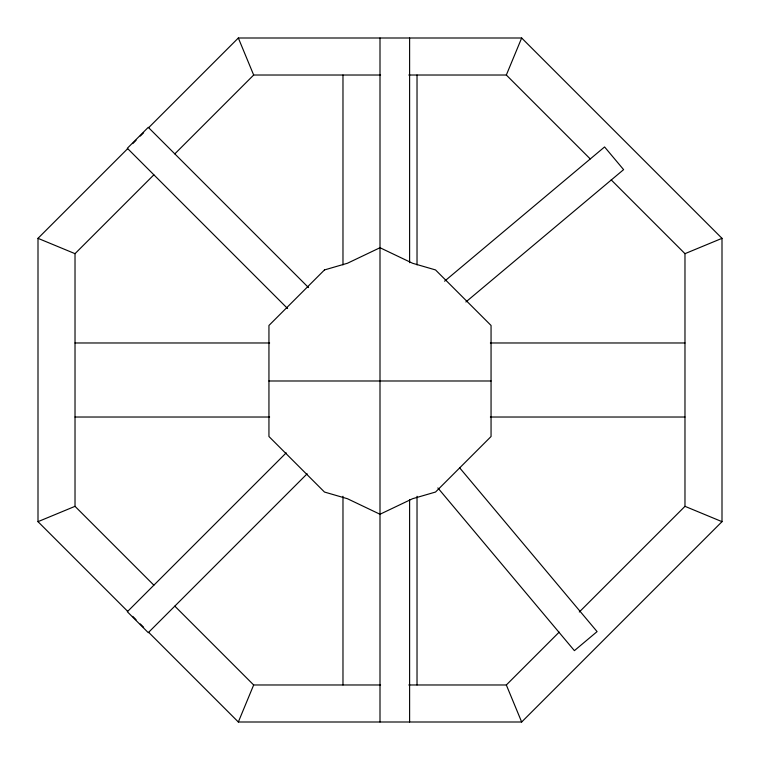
<?xml version="1.0" encoding="UTF-8"?>
<svg xmlns="http://www.w3.org/2000/svg" width="760" height="760" viewBox="0 0 760 760"><rect width="100%" height="100%" fill="white"/><g stroke="black" fill="none" stroke-linecap="round" stroke-linejoin="round"><path stroke-width="1.14" d="M148.647 632.311L238.336 722L253.669 684.978L380.589 684.978M590.207 158.897L506.331 75.021L521.664 38L238.336 38L148.647 127.689M127.689 611.353L38 521.664L38 238.336L127.689 148.647M132.725 143.621L136.078 140.268M140.268 136.078L143.621 132.725M153.862 585.172L75.021 506.331L75.021 253.669L153.862 174.828M174.828 153.862L253.669 75.021L380.589 75.021M286.206 452.855L127.328 611.733L148.266 632.672L307.144 473.793M408.794 684.978L506.331 684.978L559.17 632.139M579.3 612.009L684.978 506.331L684.978 253.669L611.173 179.864M238.336 722L521.664 722L722 521.664L722 238.336L521.664 38M444.581 281.2L604.58 146.946L623.608 169.632L465.88 301.976M38 521.664L75.021 506.331M684.978 253.669L722 238.336M408.794 75.021L506.331 75.021M75.021 342.978L269.629 342.978M490.371 342.978L684.978 342.978M268.945 380.988L491.055 380.988M75.021 417.022L269.629 417.022M490.371 417.022L684.978 417.022M38 238.336L75.021 253.669M684.978 506.331L722 521.664M308.541 287.603L148.266 127.328L127.328 148.266L287.603 308.541M174.828 606.138L253.669 684.978M132.725 616.379L136.078 619.732M140.268 623.922L143.621 627.275M459.733 467.923L597.084 631.607L574.399 650.645L437.855 487.929M238.336 38L253.669 75.021M506.331 684.978L521.664 722M417.022 75.021L417.022 264.898M417.022 496.28L417.022 684.978M409.611 38L409.611 262.684M409.611 499.671L409.611 722M380 38L380 722M342.978 75.021L342.978 264.898M342.978 496.28L342.978 684.978M324.472 269.933L268.945 325.46L268.945 436.515L324.472 492.043L347.396 498.703L380 514.254L412.604 498.703L435.527 492.043L491.055 436.515L491.055 325.46L435.527 269.933L412.604 263.273L380 247.722L347.396 263.273L324.472 269.933"/></g></svg>
